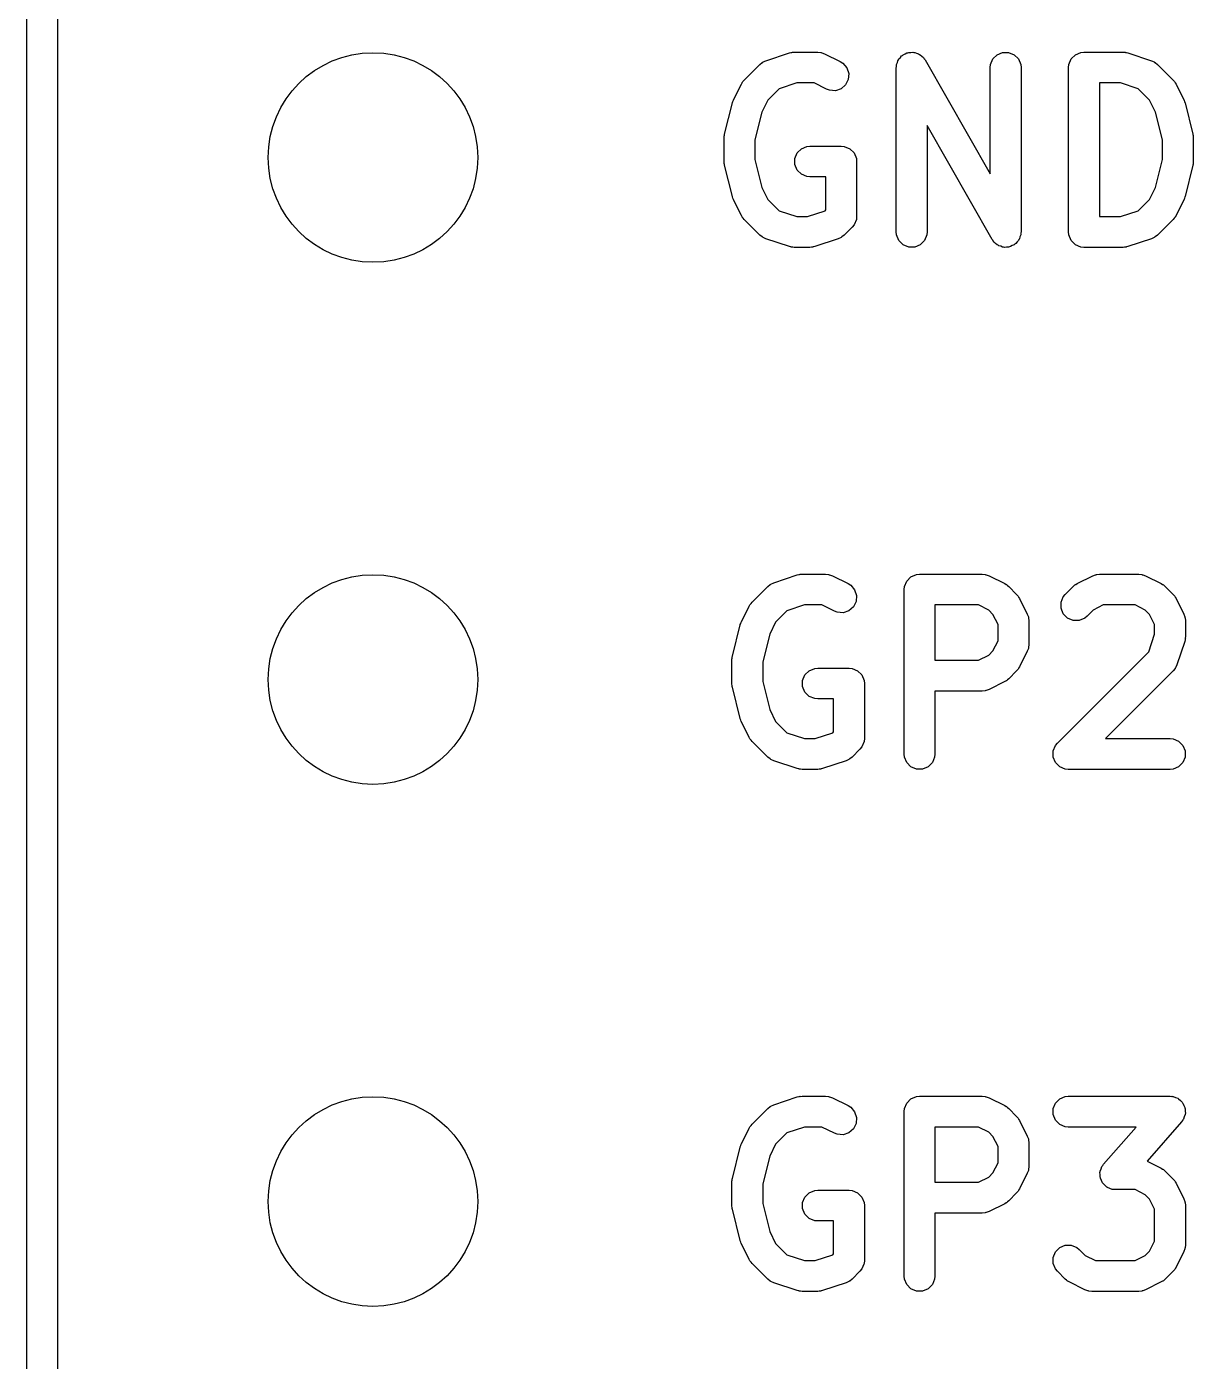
# Model space of a CAD drawing. Extents: x 100 to 226, y -132 to -42.
# Drawn here: x 198.82 to 204.49, y -62.63 to -56.14 of the extents above; entities that cross this region are included whole.
import ezdxf

# ---------------------------------------------------------------- set-up
doc = ezdxf.new("R2010")
doc.units = 0
doc.layers.add('BLACK', color=7, linetype='CONTINUOUS')

msp = doc.modelspace()

# ---------------------------------------------------------------- linework, layer by layer
at = {"layer": 'BLACK', "linetype": 'CONTINUOUS'}
for p, q in [((198.81625, -101.32375), (198.81625, -50.32375)), ((198.96625, -53.06575), (198.96625, -101.24875)), ((202.413247, -56.302989), (202.527533, -56.264894)), ((202.527533, -56.264894), (202.534786, -56.263244)), ((202.534786, -56.263244), (202.536618, -56.262486)), ((202.536618, -56.262486), (202.539272, -56.262224)), ((202.539272, -56.262224), (202.54187, -56.261634)), ((202.54187, -56.261634), (202.543844, -56.261774)), ((202.543844, -56.261774), (202.55125, -56.261045)), ((202.55125, -56.261045), (202.665536, -56.261045)), ((202.665536, -56.261045), (202.680168, -56.262486)), ((202.680168, -56.262486), (202.682657, -56.263517)), ((202.682657, -56.263517), (202.685345, -56.263708)), ((202.685345, -56.263708), (202.699077, -56.268963)), ((202.699077, -56.268963), (202.775267, -56.307058)), ((203.055562, -56.302574), (203.058489, -56.298793)), ((203.058489, -56.298793), (203.060319, -56.294377)), ((203.060319, -56.294377), (203.067369, -56.287326)), ((203.067369, -56.287326), (203.073479, -56.279437)), ((203.073479, -56.279437), (203.077632, -56.277063)), ((203.077632, -56.277063), (203.081011, -56.273685)), ((203.081011, -56.273685), (203.090223, -56.269868)), ((203.090223, -56.269868), (203.098888, -56.264918)), ((203.098888, -56.264918), (203.103631, -56.264315)), ((203.103631, -56.264315), (203.108047, -56.262486)), ((203.108047, -56.262486), (203.118021, -56.262486)), ((203.118021, -56.262486), (203.127918, -56.261228)), ((203.127918, -56.261228), (203.13253, -56.262486)), ((203.13253, -56.262486), (203.137311, -56.262486)), ((203.137311, -56.262486), (203.146526, -56.266303)), ((203.146526, -56.266303), (203.15615, -56.268928)), ((203.15615, -56.268928), (203.15993, -56.271855)), ((203.15993, -56.271855), (203.164347, -56.273685)), ((203.164347, -56.273685), (203.171397, -56.280735)), ((203.171397, -56.280735), (203.179287, -56.286845)), ((203.179287, -56.286845), (203.183639, -56.292977)), ((203.183639, -56.292977), (203.185039, -56.294377)), ((203.185039, -56.294377), (203.185608, -56.295751)), ((203.185608, -56.295751), (203.187797, -56.298835)), ((203.187797, -56.298835), (203.504822, -56.853628)), ((203.506263, -56.321413), (203.517462, -56.294377)), ((203.517462, -56.294377), (203.538154, -56.273685)), ((203.538154, -56.273685), (203.56519, -56.262486)), ((203.56519, -56.262486), (203.594454, -56.262486)), ((203.594454, -56.262486), (203.62149, -56.273685)), ((203.62149, -56.273685), (203.642182, -56.294377)), ((203.642182, -56.294377), (203.653381, -56.321413)), ((203.887215, -56.321413), (203.898414, -56.294377)), ((203.898414, -56.294377), (203.919106, -56.273685)), ((203.919106, -56.273685), (203.946142, -56.262486)), ((203.946142, -56.262486), (203.960774, -56.261045)), ((203.960774, -56.261045), (204.15125, -56.261045)), ((204.15125, -56.261045), (204.158655, -56.261774)), ((204.158655, -56.261774), (204.16063, -56.261634)), ((204.16063, -56.261634), (204.163227, -56.262224)), ((204.163227, -56.262224), (204.165882, -56.262486)), ((204.165882, -56.262486), (204.167713, -56.263244)), ((204.167713, -56.263244), (204.174967, -56.264894)), ((204.174967, -56.264894), (204.289253, -56.302989)), ((202.307741, -56.397297), (202.383931, -56.321107)), ((202.383931, -56.321107), (202.395296, -56.311779)), ((202.395296, -56.311779), (202.397788, -56.310746)), ((202.397788, -56.310746), (202.399822, -56.308983)), ((202.399822, -56.308983), (202.413247, -56.302989)), ((202.775267, -56.307058), (202.78771, -56.31489)), ((202.78771, -56.31489), (202.806883, -56.336998)), ((202.806883, -56.336998), (202.816137, -56.364759)), ((202.816137, -56.364759), (202.814063, -56.393949)), ((203.047679, -56.336045), (203.048049, -56.332281)), ((203.047679, -57.136045), (203.047679, -56.336045)), ((203.047862, -56.330806), (203.048383, -56.328895)), ((203.048049, -56.332281), (203.047862, -56.330806)), ((203.048383, -56.328895), (203.04912, -56.321413)), ((203.04912, -56.321413), (203.052937, -56.312197)), ((203.052937, -56.312197), (203.055562, -56.302574)), ((203.504822, -56.336045), (203.506263, -56.321413)), ((203.504822, -56.853628), (203.504822, -56.336045)), ((203.653381, -56.321413), (203.654822, -56.336045)), ((203.654822, -56.336045), (203.654822, -57.136045)), ((203.885774, -56.336045), (203.887215, -56.321413)), ((203.885774, -57.136045), (203.885774, -56.336045)), ((204.289253, -56.302989), (204.302678, -56.308983)), ((204.302678, -56.308983), (204.304713, -56.310748)), ((204.304713, -56.310748), (204.307204, -56.31178)), ((204.307204, -56.31178), (204.318569, -56.321107)), ((204.318569, -56.321107), (204.394759, -56.397297)), ((202.255597, -56.49298), (202.293692, -56.416789)), ((202.293692, -56.416789), (202.297656, -56.410489)), ((202.297656, -56.410489), (202.298414, -56.408662)), ((202.298414, -56.408662), (202.300102, -56.406605)), ((202.300102, -56.406605), (202.301524, -56.404346)), ((202.301524, -56.404346), (202.303022, -56.403046)), ((202.303022, -56.403046), (202.307741, -56.397297)), ((202.56342, -56.411045), (202.477477, -56.439692)), ((202.647831, -56.411045), (202.56342, -56.411045)), ((202.708185, -56.441222), (202.647831, -56.411045)), ((202.800976, -56.420124), (202.778868, -56.439297)), ((202.814063, -56.393949), (202.800976, -56.420124)), ((204.13908, -56.411045), (204.035774, -56.411045)), ((204.035774, -56.411045), (204.035774, -57.061045)), ((204.225022, -56.439692), (204.13908, -56.411045)), ((204.394759, -56.397297), (204.399479, -56.403047)), ((204.399479, -56.403047), (204.400976, -56.404346)), ((204.400976, -56.404346), (204.402395, -56.4066)), ((204.402395, -56.4066), (204.404087, -56.408662)), ((204.404087, -56.408662), (204.404845, -56.410494)), ((204.404845, -56.410494), (204.408808, -56.416789)), ((204.408808, -56.416789), (204.446903, -56.49298)), ((202.252666, -56.500636), (202.254865, -56.494485)), ((202.254865, -56.494485), (202.255187, -56.494049)), ((202.255187, -56.494049), (202.255597, -56.49298)), ((202.422413, -56.494756), (202.393443, -56.552696)), ((202.477477, -56.439692), (202.422413, -56.494756)), ((202.721917, -56.446477), (202.708185, -56.441222)), ((202.751107, -56.448551), (202.721917, -56.446477)), ((202.778868, -56.439297), (202.751107, -56.448551)), ((204.280086, -56.494756), (204.225022, -56.439692)), ((204.309056, -56.552695), (204.280086, -56.494756)), ((204.446903, -56.49298), (204.447312, -56.494049)), ((204.447312, -56.494049), (204.447635, -56.494485)), ((204.447635, -56.494485), (204.449833, -56.500636)), ((202.211822, -56.660711), (202.249918, -56.50833)), ((202.249918, -56.50833), (202.250303, -56.50725)), ((202.250303, -56.50725), (202.250342, -56.506712)), ((202.250342, -56.506712), (202.252666, -56.500636)), ((202.393443, -56.552696), (202.359583, -56.688137)), ((204.342917, -56.688137), (204.309056, -56.552695)), ((204.449833, -56.500636), (204.452158, -56.506712)), ((204.452158, -56.506712), (204.452196, -56.50725)), ((204.452196, -56.50725), (204.452582, -56.50833)), ((204.452582, -56.50833), (204.490678, -56.660712)), ((203.514704, -57.173255), (203.197679, -56.618461)), ((203.197679, -56.618461), (203.197679, -57.136045)), ((202.209583, -56.678902), (202.209834, -56.676348)), ((202.209583, -56.793188), (202.209583, -56.678902)), ((202.209672, -56.675256), (202.210481, -56.669781)), ((202.209834, -56.676348), (202.209672, -56.675256)), ((202.210481, -56.669781), (202.211024, -56.66427)), ((202.211024, -56.66427), (202.211446, -56.663249)), ((202.211446, -56.663249), (202.211822, -56.660711)), ((202.359583, -56.688137), (202.359583, -56.783952)), ((204.342917, -56.783952), (204.342917, -56.688137)), ((204.490678, -56.660712), (204.491053, -56.663248)), ((204.491053, -56.663248), (204.491476, -56.66427)), ((204.491476, -56.66427), (204.492018, -56.669782)), ((204.492018, -56.669782), (204.492828, -56.675256)), ((204.492828, -56.675256), (204.492665, -56.676348)), ((204.492665, -56.676348), (204.492917, -56.678902)), ((204.492917, -56.678902), (204.492917, -56.793188)), ((202.553882, -56.778556), (202.565081, -56.75152)), ((202.565081, -56.75152), (202.585773, -56.730828)), ((202.585773, -56.730828), (202.612809, -56.719629)), ((202.612809, -56.719629), (202.627441, -56.718188)), ((202.627441, -56.718188), (202.779822, -56.718188)), ((202.779822, -56.718188), (202.794454, -56.719629)), ((202.794454, -56.719629), (202.82149, -56.730828)), ((202.82149, -56.730828), (202.842182, -56.75152)), ((202.842182, -56.75152), (202.853381, -56.778556)), ((202.209834, -56.795741), (202.209583, -56.793188)), ((202.209672, -56.796834), (202.209834, -56.795741)), ((202.210481, -56.802308), (202.209672, -56.796834)), ((202.211024, -56.80782), (202.210481, -56.802308)), ((202.211446, -56.80884), (202.211024, -56.80782)), ((202.211822, -56.811379), (202.211446, -56.80884)), ((202.249918, -56.96376), (202.211822, -56.811379)), ((202.359583, -56.783952), (202.393443, -56.919392)), ((202.553882, -56.80782), (202.553882, -56.778556)), ((202.565081, -56.834856), (202.553882, -56.80782)), ((202.853381, -56.778556), (202.854822, -56.793188)), ((202.854822, -56.793188), (202.854822, -57.059854)), ((204.309056, -56.919393), (204.342917, -56.783952)), ((204.490678, -56.811378), (204.452582, -56.96376)), ((204.491053, -56.808841), (204.490678, -56.811378)), ((204.491476, -56.80782), (204.491053, -56.808841)), ((204.492018, -56.802307), (204.491476, -56.80782)), ((204.492828, -56.796834), (204.492018, -56.802307)), ((204.492917, -56.793188), (204.492665, -56.795741)), ((204.492665, -56.795741), (204.492828, -56.796834)), ((202.585773, -56.855548), (202.565081, -56.834856)), ((202.612809, -56.866747), (202.585773, -56.855548)), ((202.627441, -56.868188), (202.612809, -56.866747)), ((202.704822, -56.868188), (202.627441, -56.868188)), ((202.704822, -57.028788), (202.704822, -56.868188)), ((202.393443, -56.919392), (202.422413, -56.977332)), ((204.280086, -56.977332), (204.309056, -56.919393)), ((202.250303, -56.964839), (202.249918, -56.96376)), ((202.250342, -56.965378), (202.250303, -56.964839)), ((202.252666, -56.971453), (202.250342, -56.965378)), ((202.254865, -56.977605), (202.252666, -56.971453)), ((202.255187, -56.97804), (202.254865, -56.977605)), ((202.255597, -56.97911), (202.255187, -56.97804)), ((202.293692, -57.0553), (202.255597, -56.97911)), ((202.422413, -56.977332), (202.477478, -57.032398)), ((204.225021, -57.032398), (204.280086, -56.977332)), ((204.446903, -56.97911), (204.408808, -57.0553)), ((204.447312, -56.97804), (204.446903, -56.97911)), ((204.447635, -56.977605), (204.447312, -56.97804)), ((204.449833, -56.971453), (204.447635, -56.977605)), ((204.452158, -56.965378), (204.449833, -56.971453)), ((204.452196, -56.964839), (204.452158, -56.965378)), ((204.452582, -56.96376), (204.452196, -56.964839)), ((202.297655, -57.061596), (202.293692, -57.0553)), ((202.298413, -57.063426), (202.297655, -57.061596)), ((202.300102, -57.065484), (202.298413, -57.063426)), ((202.301524, -57.067743), (202.300102, -57.065484)), ((202.303022, -57.069042), (202.301524, -57.067743)), ((202.307741, -57.074792), (202.303022, -57.069042)), ((202.383931, -57.150983), (202.307741, -57.074792)), ((202.477478, -57.032398), (202.56342, -57.061045)), ((202.56342, -57.061045), (202.615271, -57.061045)), ((202.615271, -57.061045), (202.701212, -57.032398)), ((202.701212, -57.032398), (202.704822, -57.028788)), ((202.853254, -57.074792), (202.842183, -57.101522)), ((202.853381, -57.074486), (202.853254, -57.074792)), ((202.854822, -57.059854), (202.853381, -57.074486)), ((204.035774, -57.061045), (204.13908, -57.061045)), ((204.13908, -57.061045), (204.225021, -57.032398)), ((204.39476, -57.074791), (204.318569, -57.150983)), ((204.399477, -57.069042), (204.39476, -57.074791)), ((204.400976, -57.067743), (204.399477, -57.069042)), ((204.402397, -57.065484), (204.400976, -57.067743)), ((204.404087, -57.063426), (204.402397, -57.065484)), ((204.404844, -57.061596), (204.404087, -57.063426)), ((204.408808, -57.0553), (204.404844, -57.061596)), ((202.832855, -57.112887), (202.794759, -57.150983)), ((202.842183, -57.101522), (202.832855, -57.112887)), ((203.04912, -57.150677), (203.047679, -57.136045)), ((203.197679, -57.136045), (203.196238, -57.150677)), ((203.654117, -57.143194), (203.653381, -57.150677)), ((203.654639, -57.141284), (203.654117, -57.143194)), ((203.654822, -57.136045), (203.654451, -57.139808)), ((203.654451, -57.139808), (203.654639, -57.141284)), ((203.887215, -57.150677), (203.885774, -57.136045)), ((202.395296, -57.16031), (202.383931, -57.150983)), ((202.397786, -57.161341), (202.395296, -57.16031)), ((202.399822, -57.163107), (202.397786, -57.161341)), ((202.413247, -57.169101), (202.399822, -57.163107)), ((202.527533, -57.207196), (202.413247, -57.169101)), ((202.534786, -57.208845), (202.527533, -57.207196)), ((202.536618, -57.209604), (202.534786, -57.208845)), ((202.539272, -57.209865), (202.536618, -57.209604)), ((202.54187, -57.210456), (202.539272, -57.209865)), ((202.639418, -57.209865), (202.636821, -57.210456)), ((202.642073, -57.209604), (202.639418, -57.209865)), ((202.643904, -57.208845), (202.642073, -57.209604)), ((202.651158, -57.207196), (202.643904, -57.208845)), ((202.765443, -57.169101), (202.651158, -57.207196)), ((202.778869, -57.163107), (202.765443, -57.169101)), ((202.780905, -57.16134), (202.778869, -57.163107)), ((202.783394, -57.16031), (202.780905, -57.16134)), ((202.794759, -57.150983), (202.783394, -57.16031)), ((203.060319, -57.177713), (203.04912, -57.150677)), ((203.081011, -57.198405), (203.060319, -57.177713)), ((203.108047, -57.209604), (203.081011, -57.198405)), ((203.137311, -57.209604), (203.108047, -57.209604)), ((203.164347, -57.198405), (203.137311, -57.209604)), ((203.185039, -57.177713), (203.164347, -57.198405)), ((203.196238, -57.150677), (203.185039, -57.177713)), ((203.516892, -57.176338), (203.514704, -57.173255)), ((203.517462, -57.177713), (203.516892, -57.176338)), ((203.518861, -57.179112), (203.517462, -57.177713)), ((203.523214, -57.185245), (203.518861, -57.179112)), ((203.531102, -57.191353), (203.523214, -57.185245)), ((203.538154, -57.198405), (203.531102, -57.191353)), ((203.542572, -57.200235), (203.538154, -57.198405)), ((203.546352, -57.203162), (203.542572, -57.200235)), ((203.555973, -57.205786), (203.546352, -57.203162)), ((203.56519, -57.209604), (203.555973, -57.205786)), ((203.569971, -57.209604), (203.56519, -57.209604)), ((203.574583, -57.210862), (203.569971, -57.209604)), ((203.58448, -57.209604), (203.574583, -57.210862)), ((203.594454, -57.209604), (203.58448, -57.209604)), ((203.598869, -57.207774), (203.594454, -57.209604)), ((203.603613, -57.207172), (203.598869, -57.207774)), ((203.612277, -57.202221), (203.603613, -57.207172)), ((203.62149, -57.198405), (203.612277, -57.202221)), ((203.624868, -57.195026), (203.62149, -57.198405)), ((203.629022, -57.192653), (203.624868, -57.195026)), ((203.635131, -57.184763), (203.629022, -57.192653)), ((203.642182, -57.177713), (203.635131, -57.184763)), ((203.644011, -57.173296), (203.642182, -57.177713)), ((203.646939, -57.169516), (203.644011, -57.173296)), ((203.649563, -57.159892), (203.646939, -57.169516)), ((203.653381, -57.150677), (203.649563, -57.159892)), ((203.898414, -57.177713), (203.887215, -57.150677)), ((203.919106, -57.198405), (203.898414, -57.177713)), ((203.946142, -57.209604), (203.919106, -57.198405)), ((203.960774, -57.211045), (203.946142, -57.209604)), ((204.163227, -57.209865), (204.16063, -57.210456)), ((204.165882, -57.209604), (204.163227, -57.209865)), ((204.167713, -57.208845), (204.165882, -57.209604)), ((204.174967, -57.207196), (204.167713, -57.208845)), ((204.289253, -57.169101), (204.174967, -57.207196)), ((204.302678, -57.163107), (204.289253, -57.169101)), ((204.304713, -57.161341), (204.302678, -57.163107)), ((204.307204, -57.16031), (204.304713, -57.161341)), ((204.318569, -57.150983), (204.307204, -57.16031)), ((202.543844, -57.210315), (202.54187, -57.210456)), ((202.55125, -57.211045), (202.543844, -57.210315)), ((202.627441, -57.211045), (202.55125, -57.211045)), ((202.634846, -57.210315), (202.627441, -57.211045)), ((202.636821, -57.210456), (202.634846, -57.210315)), ((204.15125, -57.211045), (203.960774, -57.211045)), ((204.158655, -57.210315), (204.15125, -57.211045)), ((204.16063, -57.210456), (204.158655, -57.210315)), ((202.451342, -58.842989), (202.565628, -58.804894)), ((202.565628, -58.804894), (202.572881, -58.803244)), ((202.572881, -58.803244), (202.574713, -58.802486)), ((202.574713, -58.802486), (202.577367, -58.802224)), ((202.577367, -58.802224), (202.579965, -58.801634)), ((202.579965, -58.801634), (202.581939, -58.801774)), ((202.581939, -58.801774), (202.589345, -58.801045)), ((202.589345, -58.801045), (202.703631, -58.801045)), ((202.703631, -58.801045), (202.718263, -58.802486)), ((202.718263, -58.802486), (202.720752, -58.803517)), ((202.720752, -58.803517), (202.72344, -58.803708)), ((202.72344, -58.803708), (202.737172, -58.808963)), ((202.737172, -58.808963), (202.813362, -58.847058)), ((203.098414, -58.834377), (203.119106, -58.813685)), ((203.119106, -58.813685), (203.146142, -58.802486)), ((203.146142, -58.802486), (203.160774, -58.801045)), ((203.160774, -58.801045), (203.465536, -58.801045)), ((203.465536, -58.801045), (203.480168, -58.802486)), ((203.480168, -58.802486), (203.482657, -58.803517)), ((203.482657, -58.803517), (203.485345, -58.803708)), ((203.485345, -58.803708), (203.499077, -58.808963)), ((203.499077, -58.808963), (203.575267, -58.847058)), ((203.927233, -58.847058), (204.003423, -58.808963)), ((204.003423, -58.808963), (204.017155, -58.803708)), ((204.017155, -58.803708), (204.019842, -58.803517)), ((204.019842, -58.803517), (204.022332, -58.802486)), ((204.022332, -58.802486), (204.036964, -58.801045)), ((204.036964, -58.801045), (204.22744, -58.801045)), ((204.22744, -58.801045), (204.242072, -58.802486)), ((204.242072, -58.802486), (204.244561, -58.803517)), ((204.244561, -58.803517), (204.247249, -58.803708)), ((204.247249, -58.803708), (204.260981, -58.808963)), ((204.260981, -58.808963), (204.337172, -58.847058)), ((202.345836, -58.937297), (202.422026, -58.861107)), ((202.422026, -58.861107), (202.433391, -58.851779)), ((202.433391, -58.851779), (202.435883, -58.850746)), ((202.435883, -58.850746), (202.437917, -58.848983)), ((202.437917, -58.848983), (202.451342, -58.842989)), ((202.813362, -58.847058), (202.825805, -58.85489)), ((202.825805, -58.85489), (202.844978, -58.876998)), ((202.844978, -58.876998), (202.854232, -58.904759)), ((203.085774, -58.876045), (203.087215, -58.861413)), ((203.085774, -59.676045), (203.085774, -58.876045)), ((203.087215, -58.861413), (203.098414, -58.834377)), ((203.575267, -58.847058), (203.581566, -58.851022)), ((203.581566, -58.851022), (203.583394, -58.85178)), ((203.583394, -58.85178), (203.58545, -58.853468)), ((203.58545, -58.853468), (203.58771, -58.85489)), ((203.58771, -58.85489), (203.589009, -58.856388)), ((203.589009, -58.856388), (203.594759, -58.861107)), ((203.594759, -58.861107), (203.632854, -58.899202)), ((203.869646, -58.899201), (203.907742, -58.861106)), ((203.907742, -58.861106), (203.91349, -58.856388)), ((203.91349, -58.856388), (203.91479, -58.85489)), ((203.91479, -58.85489), (203.917048, -58.853468)), ((203.917048, -58.853468), (203.919107, -58.851779)), ((203.919107, -58.851779), (203.920936, -58.851021)), ((203.920936, -58.851021), (203.927233, -58.847058)), ((204.337172, -58.847058), (204.343471, -58.851022)), ((204.343471, -58.851022), (204.345299, -58.85178)), ((204.345299, -58.85178), (204.347355, -58.853468)), ((204.347355, -58.853468), (204.349615, -58.85489)), ((204.349615, -58.85489), (204.350914, -58.856388)), ((204.350914, -58.856388), (204.356664, -58.861107)), ((204.356664, -58.861107), (204.394759, -58.899202)), ((202.293692, -59.03298), (202.331787, -58.956789)), ((202.331787, -58.956789), (202.335751, -58.950489)), ((202.335751, -58.950489), (202.336509, -58.948662)), ((202.336509, -58.948662), (202.338197, -58.946605)), ((202.338197, -58.946605), (202.339619, -58.944346)), ((202.339619, -58.944346), (202.341117, -58.943046)), ((202.341117, -58.943046), (202.345836, -58.937297)), ((202.601515, -58.951045), (202.515572, -58.979692)), ((202.685926, -58.951045), (202.601515, -58.951045)), ((202.74628, -58.981222), (202.685926, -58.951045)), ((202.839071, -58.960124), (202.816963, -58.979297)), ((202.852158, -58.933949), (202.839071, -58.960124)), ((202.854232, -58.904759), (202.852158, -58.933949)), ((203.447831, -58.951045), (203.235774, -58.951045)), ((203.235774, -58.951045), (203.235774, -59.220092)), ((203.497299, -58.975779), (203.447831, -58.951045)), ((203.632854, -58.899202), (203.637574, -58.904954)), ((203.637574, -58.904954), (203.63907, -58.906251)), ((203.63907, -58.906251), (203.640489, -58.908505)), ((203.640489, -58.908505), (203.642181, -58.910567)), ((203.642181, -58.910567), (203.642939, -58.912397)), ((203.642939, -58.912397), (203.646903, -58.918694)), ((203.646903, -58.918694), (203.684999, -58.994884)), ((203.849119, -58.937603), (203.860318, -58.910567)), ((203.849119, -58.966865), (203.849119, -58.937603)), ((203.860318, -58.910567), (203.869646, -58.899201)), ((204.054669, -58.951045), (204.0052, -58.975779)), ((204.209735, -58.951045), (204.054669, -58.951045)), ((204.259204, -58.975779), (204.209735, -58.951045)), ((204.394759, -58.899202), (204.399477, -58.904951)), ((204.399477, -58.904951), (204.400976, -58.906251)), ((204.400976, -58.906251), (204.402397, -58.90851)), ((204.402397, -58.90851), (204.404086, -58.910567)), ((204.404086, -58.910567), (204.404843, -58.912394)), ((204.404843, -58.912394), (204.408808, -58.918694)), ((204.408808, -58.918694), (204.446903, -58.994885)), ((202.515572, -58.979692), (202.460508, -59.034756)), ((202.760012, -58.986477), (202.74628, -58.981222)), ((202.789202, -58.988551), (202.760012, -58.986477)), ((202.816963, -58.979297), (202.789202, -58.988551)), ((203.518182, -58.996662), (203.497299, -58.975779)), ((203.542917, -59.046131), (203.518182, -58.996662)), ((203.684999, -58.994884), (203.690254, -59.008616)), ((203.690254, -59.008616), (203.690445, -59.011305)), ((203.690445, -59.011305), (203.691476, -59.013794)), ((203.691476, -59.013794), (203.692917, -59.028426)), ((203.860317, -58.993902), (203.849119, -58.966865)), ((203.88101, -59.014595), (203.860317, -58.993902)), ((203.908046, -59.025794), (203.88101, -59.014595)), ((203.937308, -59.025794), (203.908046, -59.025794)), ((203.964345, -59.014596), (203.937308, -59.025794)), ((203.97571, -59.005269), (203.964345, -59.014596)), ((204.0052, -58.975779), (203.97571, -59.005269)), ((204.280086, -58.996661), (204.259204, -58.975779)), ((204.304821, -59.04613), (204.280086, -58.996661)), ((204.446903, -58.994885), (204.452158, -59.008617)), ((204.452158, -59.008617), (204.452348, -59.011304)), ((204.452348, -59.011304), (204.45338, -59.013794)), ((204.45338, -59.013794), (204.454821, -59.028426)), ((202.249917, -59.200711), (202.288013, -59.04833)), ((202.288013, -59.04833), (202.288398, -59.04725)), ((202.288398, -59.04725), (202.288437, -59.046712)), ((202.288437, -59.046712), (202.290761, -59.040636)), ((202.290761, -59.040636), (202.29296, -59.034485)), ((202.29296, -59.034485), (202.293282, -59.034049)), ((202.293282, -59.034049), (202.293692, -59.03298)), ((202.431538, -59.092696), (202.397678, -59.228137)), ((202.460508, -59.034756), (202.431538, -59.092696)), ((203.542917, -59.125005), (203.542917, -59.046131)), ((203.692917, -59.028426), (203.692917, -59.142711)), ((204.276173, -59.178388), (204.304821, -59.092446)), ((204.304821, -59.092446), (204.304821, -59.04613)), ((204.454821, -59.028426), (204.454821, -59.104616)), ((203.518182, -59.174474), (203.542917, -59.125005)), ((203.691476, -59.157343), (203.690445, -59.159831)), ((203.692917, -59.142711), (203.691476, -59.157343)), ((204.450972, -59.128333), (204.412877, -59.242619)), ((204.452621, -59.121079), (204.450972, -59.128333)), ((204.45338, -59.119248), (204.452621, -59.121079)), ((204.453641, -59.116593), (204.45338, -59.119248)), ((204.454232, -59.113996), (204.453641, -59.116593)), ((204.454821, -59.104616), (204.454091, -59.112021)), ((204.454091, -59.112021), (204.454232, -59.113996)), ((202.247678, -59.218902), (202.247929, -59.216348)), ((202.247678, -59.333188), (202.247678, -59.218902)), ((202.247767, -59.215256), (202.248576, -59.209781)), ((202.247929, -59.216348), (202.247767, -59.215256)), ((202.248576, -59.209781), (202.249119, -59.20427)), ((202.249119, -59.20427), (202.249541, -59.203249)), ((202.249541, -59.203249), (202.249917, -59.200711)), ((203.235774, -59.220092), (203.447831, -59.220092)), ((203.447831, -59.220092), (203.497299, -59.195358)), ((203.497299, -59.195358), (203.518182, -59.174474)), ((203.684999, -59.176253), (203.646903, -59.252443)), ((203.690254, -59.162521), (203.684999, -59.176253)), ((203.690445, -59.159831), (203.690254, -59.162521)), ((203.83155, -59.623012), (204.276173, -59.178388)), ((202.397678, -59.228137), (202.397678, -59.323952)), ((202.603176, -59.29152), (202.623868, -59.270828)), ((202.623868, -59.270828), (202.650904, -59.259629)), ((202.650904, -59.259629), (202.665536, -59.258188)), ((202.665536, -59.258188), (202.817917, -59.258188)), ((202.817917, -59.258188), (202.832549, -59.259629)), ((202.832549, -59.259629), (202.859585, -59.270828)), ((202.859585, -59.270828), (202.880277, -59.29152)), ((203.632854, -59.271935), (203.594759, -59.31003)), ((203.637574, -59.266182), (203.632854, -59.271935)), ((203.63907, -59.264886), (203.637574, -59.266182)), ((203.640489, -59.262631), (203.63907, -59.264886)), ((203.642181, -59.26057), (203.640489, -59.262631)), ((203.642939, -59.258739), (203.642181, -59.26057)), ((203.646903, -59.252443), (203.642939, -59.258739)), ((204.394759, -59.271935), (204.065649, -59.601045)), ((204.404087, -59.26057), (204.394759, -59.271935)), ((204.405119, -59.258077), (204.404087, -59.26057)), ((204.406883, -59.256044), (204.405119, -59.258077)), ((204.412877, -59.242619), (204.406883, -59.256044)), ((202.247929, -59.335741), (202.247678, -59.333188)), ((202.247767, -59.336834), (202.247929, -59.335741)), ((202.248576, -59.342308), (202.247767, -59.336834)), ((202.249119, -59.34782), (202.248576, -59.342308)), ((202.249541, -59.34884), (202.249119, -59.34782)), ((202.249917, -59.351379), (202.249541, -59.34884)), ((202.288013, -59.50376), (202.249917, -59.351379)), ((202.397678, -59.323952), (202.431538, -59.459392)), ((202.591977, -59.318556), (202.603176, -59.29152)), ((202.591977, -59.34782), (202.591977, -59.318556)), ((202.603176, -59.374856), (202.591977, -59.34782)), ((202.880277, -59.29152), (202.891476, -59.318556)), ((202.891476, -59.318556), (202.892917, -59.333188)), ((202.892917, -59.333188), (202.892917, -59.599854)), ((203.575267, -59.324079), (203.499077, -59.362174)), ((203.581566, -59.320114), (203.575267, -59.324079)), ((203.583394, -59.319357), (203.581566, -59.320114)), ((203.58545, -59.317668), (203.583394, -59.319357)), ((203.58771, -59.316247), (203.58545, -59.317668)), ((203.589009, -59.314748), (203.58771, -59.316247)), ((203.594759, -59.31003), (203.589009, -59.314748)), ((202.623868, -59.395548), (202.603176, -59.374856)), ((202.650904, -59.406747), (202.623868, -59.395548)), ((202.665536, -59.408188), (202.650904, -59.406747)), ((202.742917, -59.408188), (202.665536, -59.408188)), ((202.742917, -59.568788), (202.742917, -59.408188)), ((203.465536, -59.370092), (203.235774, -59.370092)), ((203.235774, -59.370092), (203.235774, -59.676045)), ((203.480168, -59.368651), (203.465536, -59.370092)), ((203.482657, -59.367619), (203.480168, -59.368651)), ((203.485345, -59.367429), (203.482657, -59.367619)), ((203.499077, -59.362174), (203.485345, -59.367429)), ((202.431538, -59.459392), (202.460508, -59.517332)), ((202.288398, -59.504839), (202.288013, -59.50376)), ((202.288437, -59.505378), (202.288398, -59.504839)), ((202.290761, -59.511453), (202.288437, -59.505378)), ((202.29296, -59.517605), (202.290761, -59.511453)), ((202.293282, -59.51804), (202.29296, -59.517605)), ((202.293692, -59.51911), (202.293282, -59.51804)), ((202.331787, -59.5953), (202.293692, -59.51911)), ((202.460508, -59.517332), (202.515573, -59.572398)), ((202.33575, -59.601596), (202.331787, -59.5953)), ((202.336508, -59.603426), (202.33575, -59.601596)), ((202.338197, -59.605484), (202.336508, -59.603426)), ((202.339619, -59.607743), (202.338197, -59.605484)), ((202.341117, -59.609042), (202.339619, -59.607743)), ((202.345836, -59.614792), (202.341117, -59.609042)), ((202.515573, -59.572398), (202.601515, -59.601045)), ((202.601515, -59.601045), (202.653366, -59.601045)), ((202.653366, -59.601045), (202.739307, -59.572398)), ((202.739307, -59.572398), (202.742917, -59.568788)), ((202.892917, -59.599854), (202.891476, -59.614485)), ((204.065649, -59.601045), (204.379821, -59.601045)), ((204.379821, -59.601045), (204.394453, -59.602486)), ((204.394453, -59.602486), (204.421489, -59.613685)), ((202.422026, -59.690983), (202.345836, -59.614792)), ((202.87095, -59.652887), (202.832854, -59.690983)), ((202.880278, -59.641522), (202.87095, -59.652887)), ((202.891476, -59.614485), (202.880278, -59.641522)), ((203.087215, -59.690677), (203.085774, -59.676045)), ((203.235774, -59.676045), (203.234333, -59.690677)), ((203.811024, -59.661413), (203.822223, -59.634377)), ((203.811024, -59.690677), (203.811024, -59.661413)), ((203.822223, -59.634377), (203.83155, -59.623012)), ((204.421489, -59.613685), (204.442181, -59.634377)), ((204.442181, -59.634377), (204.45338, -59.661413)), ((204.45338, -59.661413), (204.45338, -59.690677)), ((202.433391, -59.70031), (202.422026, -59.690983)), ((202.435881, -59.701341), (202.433391, -59.70031)), ((202.437917, -59.703107), (202.435881, -59.701341)), ((202.451342, -59.709101), (202.437917, -59.703107)), ((202.565628, -59.747196), (202.451342, -59.709101)), ((202.803538, -59.709101), (202.689253, -59.747196)), ((202.816964, -59.703107), (202.803538, -59.709101)), ((202.819, -59.70134), (202.816964, -59.703107)), ((202.821489, -59.70031), (202.819, -59.70134)), ((202.832854, -59.690983), (202.821489, -59.70031)), ((203.098414, -59.717713), (203.087215, -59.690677)), ((203.119106, -59.738405), (203.098414, -59.717713)), ((203.146142, -59.749604), (203.119106, -59.738405)), ((203.202442, -59.738405), (203.175406, -59.749604)), ((203.223134, -59.717713), (203.202442, -59.738405)), ((203.234333, -59.690677), (203.223134, -59.717713)), ((203.822223, -59.717713), (203.811024, -59.690677)), ((203.842915, -59.738405), (203.822223, -59.717713)), ((203.869951, -59.749604), (203.842915, -59.738405)), ((204.421489, -59.738405), (204.394453, -59.749604)), ((204.442181, -59.717713), (204.421489, -59.738405)), ((204.45338, -59.690677), (204.442181, -59.717713)), ((202.572881, -59.748845), (202.565628, -59.747196)), ((202.574713, -59.749604), (202.572881, -59.748845)), ((202.577367, -59.749865), (202.574713, -59.749604)), ((202.579965, -59.750456), (202.577367, -59.749865)), ((202.581939, -59.750315), (202.579965, -59.750456)), ((202.589345, -59.751045), (202.581939, -59.750315)), ((202.665536, -59.751045), (202.589345, -59.751045)), ((202.672941, -59.750315), (202.665536, -59.751045)), ((202.674916, -59.750456), (202.672941, -59.750315)), ((202.677513, -59.749865), (202.674916, -59.750456)), ((202.680168, -59.749604), (202.677513, -59.749865)), ((202.681999, -59.748845), (202.680168, -59.749604)), ((202.689253, -59.747196), (202.681999, -59.748845)), ((203.175406, -59.749604), (203.146142, -59.749604)), ((203.884583, -59.751045), (203.869951, -59.749604)), ((204.379821, -59.751045), (203.884583, -59.751045)), ((204.394453, -59.749604), (204.379821, -59.751045)), ((202.451342, -61.382989), (202.565628, -61.344894)), ((202.565628, -61.344894), (202.572881, -61.343244)), ((202.572881, -61.343244), (202.574713, -61.342486)), ((202.574713, -61.342486), (202.577367, -61.342224)), ((202.577367, -61.342224), (202.579965, -61.341634)), ((202.579965, -61.341634), (202.581939, -61.341774)), ((202.581939, -61.341774), (202.589345, -61.341045)), ((202.589345, -61.341045), (202.703631, -61.341045)), ((202.703631, -61.341045), (202.718263, -61.342486)), ((202.718263, -61.342486), (202.720752, -61.343517)), ((202.720752, -61.343517), (202.72344, -61.343708)), ((202.72344, -61.343708), (202.737172, -61.348963)), ((202.737172, -61.348963), (202.813362, -61.387058)), ((203.098414, -61.374377), (203.119106, -61.353685)), ((203.119106, -61.353685), (203.146142, -61.342486)), ((203.146142, -61.342486), (203.160774, -61.341045)), ((203.160774, -61.341045), (203.465536, -61.341045)), ((203.465536, -61.341045), (203.480168, -61.342486)), ((203.480168, -61.342486), (203.482657, -61.343517)), ((203.482657, -61.343517), (203.485345, -61.343708)), ((203.485345, -61.343708), (203.499077, -61.348963)), ((203.499077, -61.348963), (203.575267, -61.387058)), ((203.822223, -61.374377), (203.842915, -61.353685)), ((203.842915, -61.353685), (203.869951, -61.342486)), ((203.869951, -61.342486), (203.884583, -61.341045)), ((203.884583, -61.341045), (204.379821, -61.341045)), ((204.379821, -61.341045), (204.387553, -61.341806)), ((204.387553, -61.341806), (204.389527, -61.341675)), ((204.389527, -61.341675), (204.390886, -61.342134)), ((204.390886, -61.342134), (204.394453, -61.342486)), ((204.394453, -61.342486), (204.405704, -61.347146)), ((204.405704, -61.347146), (204.417248, -61.351051)), ((204.417248, -61.351051), (204.419152, -61.352716)), ((204.419152, -61.352716), (204.421489, -61.353685)), ((204.421489, -61.353685), (204.430099, -61.362295)), ((204.430099, -61.362295), (204.439272, -61.370321)), ((202.345836, -61.477297), (202.422026, -61.401107)), ((202.422026, -61.401107), (202.433391, -61.391779)), ((202.433391, -61.391779), (202.435883, -61.390746)), ((202.435883, -61.390746), (202.437917, -61.388983)), ((202.437917, -61.388983), (202.451342, -61.382989)), ((202.813362, -61.387058), (202.825805, -61.39489)), ((202.825805, -61.39489), (202.844978, -61.416998)), ((202.844978, -61.416998), (202.854232, -61.444759)), ((203.085774, -61.416045), (203.087215, -61.401413)), ((203.085774, -62.216045), (203.085774, -61.416045)), ((203.087215, -61.401413), (203.098414, -61.374377)), ((203.575267, -61.387058), (203.581566, -61.391022)), ((203.581566, -61.391022), (203.583394, -61.39178)), ((203.583394, -61.39178), (203.58545, -61.393468)), ((203.58545, -61.393468), (203.58771, -61.39489)), ((203.58771, -61.39489), (203.589009, -61.396388)), ((203.589009, -61.396388), (203.594759, -61.401107)), ((203.594759, -61.401107), (203.632854, -61.439202)), ((203.811024, -61.401413), (203.822223, -61.374377)), ((203.811024, -61.430677), (203.811024, -61.401413)), ((203.822223, -61.457713), (203.811024, -61.430677)), ((204.439272, -61.370321), (204.440394, -61.37259)), ((204.440394, -61.37259), (204.442181, -61.374377)), ((204.442181, -61.374377), (204.446839, -61.385624)), ((204.446839, -61.385624), (204.452244, -61.396552)), ((204.45338, -61.430677), (204.448719, -61.441928)), ((204.452244, -61.396552), (204.452412, -61.399076)), ((204.452412, -61.399076), (204.45338, -61.401413)), ((204.45338, -61.401413), (204.45338, -61.413588)), ((204.45338, -61.413588), (204.454191, -61.425751)), ((204.454191, -61.425751), (204.45338, -61.428148)), ((204.45338, -61.428148), (204.45338, -61.430677)), ((202.331787, -61.496789), (202.335751, -61.490489)), ((202.335751, -61.490489), (202.336509, -61.488662)), ((202.336509, -61.488662), (202.338197, -61.486605)), ((202.338197, -61.486605), (202.339619, -61.484346)), ((202.339619, -61.484346), (202.341117, -61.483046)), ((202.341117, -61.483046), (202.345836, -61.477297)), ((202.601515, -61.491045), (202.515572, -61.519692)), ((202.685926, -61.491045), (202.601515, -61.491045)), ((202.74628, -61.521222), (202.685926, -61.491045)), ((202.852158, -61.473949), (202.839071, -61.500124)), ((202.854232, -61.444759), (202.852158, -61.473949)), ((203.447831, -61.491045), (203.235774, -61.491045)), ((203.235774, -61.491045), (203.235774, -61.760092)), ((203.497299, -61.515779), (203.447831, -61.491045)), ((203.632854, -61.439202), (203.637574, -61.444954)), ((203.637574, -61.444954), (203.63907, -61.446251)), ((203.63907, -61.446251), (203.640489, -61.448505)), ((203.640489, -61.448505), (203.642181, -61.450567)), ((203.642181, -61.450567), (203.642939, -61.452397)), ((203.642939, -61.452397), (203.646903, -61.458694)), ((203.646903, -61.458694), (203.684999, -61.534884)), ((203.842915, -61.478405), (203.822223, -61.457713)), ((203.869951, -61.489604), (203.842915, -61.478405)), ((203.884583, -61.491045), (203.869951, -61.489604)), ((204.214539, -61.491045), (203.884583, -61.491045)), ((204.056712, -61.671419), (204.214539, -61.491045)), ((204.436265, -61.465432), (204.268304, -61.657386)), ((204.440785, -61.459108), (204.436265, -61.465432)), ((204.442181, -61.457713), (204.440785, -61.459108)), ((204.442729, -61.456389), (204.442181, -61.457713)), ((204.444815, -61.453472), (204.442729, -61.456389)), ((204.448719, -61.441928), (204.444815, -61.453472)), ((202.293692, -61.57298), (202.331787, -61.496789)), ((202.515572, -61.519692), (202.460508, -61.574756)), ((202.760012, -61.526477), (202.74628, -61.521222)), ((202.789202, -61.528551), (202.760012, -61.526477)), ((202.816963, -61.519297), (202.789202, -61.528551)), ((202.839071, -61.500124), (202.816963, -61.519297)), ((203.518182, -61.536662), (203.497299, -61.515779)), ((203.542917, -61.586131), (203.518182, -61.536662)), ((203.684999, -61.534884), (203.690254, -61.548616)), ((203.690254, -61.548616), (203.690445, -61.551305)), ((203.690445, -61.551305), (203.691476, -61.553794)), ((203.691476, -61.553794), (203.692917, -61.568426)), ((202.249917, -61.740711), (202.288013, -61.58833)), ((202.288013, -61.58833), (202.288398, -61.58725)), ((202.288398, -61.58725), (202.288437, -61.586712)), ((202.288437, -61.586712), (202.290761, -61.580636)), ((202.290761, -61.580636), (202.29296, -61.574485)), ((202.29296, -61.574485), (202.293282, -61.574049)), ((202.293282, -61.574049), (202.293692, -61.57298)), ((202.460508, -61.574756), (202.431538, -61.632696)), ((203.542917, -61.665005), (203.542917, -61.586131)), ((203.692917, -61.568426), (203.692917, -61.682711)), ((202.431538, -61.632696), (202.397678, -61.768137)), ((203.518182, -61.714474), (203.542917, -61.665005)), ((203.692917, -61.682711), (203.691476, -61.697343)), ((204.044259, -61.694917), (204.048161, -61.68338)), ((204.048161, -61.68338), (204.050246, -61.680462)), ((204.050246, -61.680462), (204.050795, -61.679139)), ((204.050795, -61.679139), (204.05219, -61.677743)), ((204.05219, -61.677743), (204.056712, -61.671419)), ((204.268304, -61.657386), (204.337172, -61.69182)), ((202.247767, -61.755256), (202.248576, -61.749781)), ((202.247929, -61.756348), (202.247767, -61.755256)), ((202.248576, -61.749781), (202.249119, -61.74427)), ((202.249119, -61.74427), (202.249541, -61.743249)), ((202.249541, -61.743249), (202.249917, -61.740711)), ((203.447831, -61.760092), (203.497299, -61.735358)), ((203.497299, -61.735358), (203.518182, -61.714474)), ((203.684999, -61.716253), (203.646903, -61.792443)), ((203.690254, -61.702521), (203.684999, -61.716253)), ((203.690445, -61.699831), (203.690254, -61.702521)), ((203.691476, -61.697343), (203.690445, -61.699831)), ((204.038786, -61.711101), (204.039596, -61.708705)), ((204.039596, -61.723254), (204.038786, -61.711101)), ((204.039596, -61.706175), (204.044259, -61.694917)), ((204.039596, -61.708705), (204.039596, -61.706175)), ((204.039596, -61.735439), (204.039596, -61.723254)), ((204.040563, -61.737775), (204.039596, -61.735439)), ((204.040732, -61.740299), (204.040563, -61.737775)), ((204.046134, -61.751224), (204.040732, -61.740299)), ((204.050795, -61.762475), (204.046134, -61.751224)), ((204.337172, -61.69182), (204.343471, -61.695784)), ((204.343471, -61.695784), (204.345299, -61.696542)), ((204.345299, -61.696542), (204.347355, -61.69823)), ((204.347355, -61.69823), (204.349615, -61.699652)), ((204.349615, -61.699652), (204.350914, -61.70115)), ((204.350914, -61.70115), (204.356664, -61.705869)), ((204.356664, -61.705869), (204.394759, -61.743964)), ((204.394759, -61.743964), (204.399477, -61.749713)), ((204.399477, -61.749713), (204.400976, -61.751013)), ((204.400976, -61.751013), (204.402397, -61.753272)), ((204.402397, -61.753272), (204.404086, -61.755329)), ((204.404086, -61.755329), (204.404843, -61.757156)), ((202.247678, -61.758902), (202.247929, -61.756348)), ((202.247678, -61.873188), (202.247678, -61.758902)), ((202.397678, -61.768137), (202.397678, -61.863952)), ((202.603176, -61.83152), (202.623868, -61.810828)), ((202.623868, -61.810828), (202.650904, -61.799629)), ((202.650904, -61.799629), (202.665536, -61.798188)), ((202.665536, -61.798188), (202.817917, -61.798188)), ((202.817917, -61.798188), (202.832549, -61.799629)), ((202.832549, -61.799629), (202.859585, -61.810828)), ((202.859585, -61.810828), (202.880277, -61.83152)), ((203.235774, -61.760092), (203.447831, -61.760092)), ((203.632854, -61.811935), (203.594759, -61.85003)), ((203.637574, -61.806182), (203.632854, -61.811935)), ((203.63907, -61.804886), (203.637574, -61.806182)), ((203.640489, -61.802631), (203.63907, -61.804886)), ((203.642181, -61.80057), (203.640489, -61.802631)), ((203.642939, -61.798739), (203.642181, -61.80057)), ((203.646903, -61.792443), (203.642939, -61.798739)), ((204.052581, -61.764261), (204.050795, -61.762475)), ((204.053704, -61.766531), (204.052581, -61.764261)), ((204.062876, -61.774556), (204.053704, -61.766531)), ((204.071487, -61.783167), (204.062876, -61.774556)), ((204.073823, -61.784135), (204.071487, -61.783167)), ((204.075728, -61.785801), (204.073823, -61.784135)), ((204.087265, -61.789702), (204.075728, -61.785801)), ((204.098523, -61.794366), (204.087265, -61.789702)), ((204.102093, -61.794717), (204.098523, -61.794366)), ((204.103449, -61.795176), (204.102093, -61.794717)), ((204.105416, -61.795044), (204.103449, -61.795176)), ((204.113155, -61.795807), (204.105416, -61.795044)), ((204.209735, -61.795807), (204.113155, -61.795807)), ((204.259204, -61.820541), (204.209735, -61.795807)), ((204.280086, -61.841423), (204.259204, -61.820541)), ((204.404843, -61.757156), (204.408808, -61.763456)), ((204.408808, -61.763456), (204.446903, -61.839647)), ((202.247929, -61.875741), (202.247678, -61.873188)), ((202.247767, -61.876834), (202.247929, -61.875741)), ((202.248576, -61.882308), (202.247767, -61.876834)), ((202.249119, -61.88782), (202.248576, -61.882308)), ((202.397678, -61.863952), (202.431538, -61.999392)), ((202.591977, -61.858556), (202.603176, -61.83152)), ((202.591977, -61.88782), (202.591977, -61.858556)), ((202.880277, -61.83152), (202.891476, -61.858556)), ((202.891476, -61.858556), (202.892917, -61.873188)), ((202.892917, -61.873188), (202.892917, -62.139854)), ((203.575267, -61.864079), (203.499077, -61.902174)), ((203.581566, -61.860114), (203.575267, -61.864079)), ((203.583394, -61.859357), (203.581566, -61.860114)), ((203.58545, -61.857668), (203.583394, -61.859357)), ((203.58771, -61.856247), (203.58545, -61.857668)), ((203.589009, -61.854748), (203.58771, -61.856247)), ((203.594759, -61.85003), (203.589009, -61.854748)), ((204.304821, -61.890892), (204.280086, -61.841423)), ((204.446903, -61.839647), (204.452158, -61.853379)), ((204.452158, -61.853379), (204.452348, -61.856066)), ((204.452348, -61.856066), (204.45338, -61.858556)), ((204.45338, -61.858556), (204.454821, -61.873188)), ((204.454821, -61.873188), (204.454821, -62.063664)), ((202.249541, -61.88884), (202.249119, -61.88782)), ((202.249917, -61.891379), (202.249541, -61.88884)), ((202.288013, -62.04376), (202.249917, -61.891379)), ((202.603176, -61.914856), (202.591977, -61.88782)), ((202.623868, -61.935548), (202.603176, -61.914856)), ((202.650904, -61.946747), (202.623868, -61.935548)), ((202.665536, -61.948188), (202.650904, -61.946747)), ((202.742917, -61.948188), (202.665536, -61.948188)), ((202.742917, -62.108788), (202.742917, -61.948188)), ((203.465536, -61.910092), (203.235774, -61.910092)), ((203.235774, -61.910092), (203.235774, -62.216045)), ((203.480168, -61.908651), (203.465536, -61.910092)), ((203.482657, -61.907619), (203.480168, -61.908651)), ((203.485345, -61.907429), (203.482657, -61.907619)), ((203.499077, -61.902174), (203.485345, -61.907429)), ((204.304821, -62.045959), (204.304821, -61.890892)), ((202.431538, -61.999392), (202.460508, -62.057332)), ((202.288398, -62.044839), (202.288013, -62.04376)), ((202.288437, -62.045378), (202.288398, -62.044839)), ((202.290761, -62.051453), (202.288437, -62.045378)), ((202.29296, -62.057605), (202.290761, -62.051453)), ((202.293282, -62.05804), (202.29296, -62.057605)), ((202.293692, -62.05911), (202.293282, -62.05804)), ((202.331787, -62.1353), (202.293692, -62.05911)), ((202.460508, -62.057332), (202.515573, -62.112398)), ((203.822223, -62.098186), (203.842916, -62.077493)), ((203.842916, -62.077493), (203.869953, -62.066295)), ((203.869953, -62.066295), (203.899215, -62.066295)), ((203.899215, -62.066295), (203.926251, -62.077494)), ((203.926251, -62.077494), (203.937617, -62.086822)), ((204.280086, -62.095427), (204.304821, -62.045959)), ((204.45338, -62.078296), (204.452348, -62.080785)), ((204.454821, -62.063664), (204.45338, -62.078296)), ((202.33575, -62.141596), (202.331787, -62.1353)), ((202.336508, -62.143426), (202.33575, -62.141596)), ((202.338197, -62.145484), (202.336508, -62.143426)), ((202.515573, -62.112398), (202.601515, -62.141045)), ((202.601515, -62.141045), (202.653366, -62.141045)), ((202.653366, -62.141045), (202.739307, -62.112398)), ((202.739307, -62.112398), (202.742917, -62.108788)), ((202.892917, -62.139854), (202.891476, -62.154486)), ((203.811024, -62.125222), (203.822223, -62.098186)), ((203.811024, -62.154484), (203.811024, -62.125222)), ((203.937617, -62.086822), (203.967105, -62.116311)), ((203.967105, -62.116311), (204.016574, -62.141045)), ((204.016574, -62.141045), (204.209735, -62.141045)), ((204.209735, -62.141045), (204.259203, -62.116311)), ((204.259203, -62.116311), (204.280086, -62.095427)), ((204.446903, -62.097205), (204.408808, -62.173395)), ((204.452158, -62.083473), (204.446903, -62.097205)), ((204.452348, -62.080785), (204.452158, -62.083473)), ((202.339619, -62.147743), (202.338197, -62.145484)), ((202.341117, -62.149042), (202.339619, -62.147743)), ((202.345836, -62.154792), (202.341117, -62.149042)), ((202.422026, -62.230983), (202.345836, -62.154792)), ((202.87095, -62.192887), (202.832854, -62.230983)), ((202.880278, -62.181522), (202.87095, -62.192887)), ((202.889962, -62.158141), (202.880278, -62.181522)), ((202.891476, -62.154486), (202.889962, -62.158141)), ((203.822222, -62.181521), (203.811024, -62.154484)), ((203.831549, -62.192886), (203.822222, -62.181521)), ((203.869644, -62.230982), (203.831549, -62.192886)), ((204.39476, -62.192886), (204.356665, -62.230982)), ((204.399477, -62.187137), (204.39476, -62.192886)), ((204.400976, -62.185838), (204.399477, -62.187137)), ((204.402397, -62.183579), (204.400976, -62.185838)), ((204.404087, -62.181521), (204.402397, -62.183579)), ((204.404844, -62.179691), (204.404087, -62.181521)), ((204.408808, -62.173395), (204.404844, -62.179691)), ((202.433391, -62.24031), (202.422026, -62.230983)), ((202.435881, -62.241341), (202.433391, -62.24031)), ((202.437917, -62.243107), (202.435881, -62.241341)), ((202.451342, -62.249101), (202.437917, -62.243107)), ((202.565628, -62.287196), (202.451342, -62.249101)), ((202.803538, -62.249101), (202.689253, -62.287196)), ((202.816964, -62.243107), (202.803538, -62.249101)), ((202.819, -62.24134), (202.816964, -62.243107)), ((202.821489, -62.24031), (202.819, -62.24134)), ((202.832854, -62.230983), (202.821489, -62.24031)), ((203.087215, -62.230677), (203.085774, -62.216045)), ((203.098414, -62.257713), (203.087215, -62.230677)), ((203.119106, -62.278405), (203.098414, -62.257713)), ((203.223134, -62.257713), (203.202442, -62.278405)), ((203.234333, -62.230677), (203.223134, -62.257713)), ((203.235774, -62.216045), (203.234333, -62.230677)), ((203.875395, -62.235702), (203.869644, -62.230982)), ((203.876694, -62.2372), (203.875395, -62.235702)), ((203.878949, -62.238619), (203.876694, -62.2372)), ((203.881009, -62.24031), (203.878949, -62.238619)), ((203.882839, -62.241068), (203.881009, -62.24031)), ((203.889137, -62.245032), (203.882839, -62.241068)), ((203.965328, -62.283127), (203.889137, -62.245032)), ((204.337172, -62.245032), (204.260981, -62.283127)), ((204.343471, -62.241067), (204.337172, -62.245032)), ((204.345299, -62.24031), (204.343471, -62.241067)), ((204.347355, -62.238622), (204.345299, -62.24031)), ((204.349615, -62.2372), (204.347355, -62.238622)), ((204.350915, -62.2357), (204.349615, -62.2372)), ((204.356665, -62.230982), (204.350915, -62.2357)), ((202.572881, -62.288845), (202.565628, -62.287196)), ((202.574713, -62.289604), (202.572881, -62.288845)), ((202.577367, -62.289865), (202.574713, -62.289604)), ((202.579965, -62.290456), (202.577367, -62.289865)), ((202.581939, -62.290315), (202.579965, -62.290456)), ((202.589345, -62.291045), (202.581939, -62.290315)), ((202.665536, -62.291045), (202.589345, -62.291045)), ((202.672941, -62.290315), (202.665536, -62.291045)), ((202.674916, -62.290456), (202.672941, -62.290315)), ((202.677513, -62.289865), (202.674916, -62.290456)), ((202.680168, -62.289604), (202.677513, -62.289865)), ((202.681999, -62.288845), (202.680168, -62.289604)), ((202.689253, -62.287196), (202.681999, -62.288845)), ((203.146142, -62.289604), (203.119106, -62.278405)), ((203.175406, -62.289604), (203.146142, -62.289604)), ((203.202442, -62.278405), (203.175406, -62.289604)), ((203.97906, -62.288382), (203.965328, -62.283127)), ((203.981747, -62.288572), (203.97906, -62.288382)), ((203.984237, -62.289604), (203.981747, -62.288572)), ((203.998869, -62.291045), (203.984237, -62.289604)), ((204.22744, -62.291045), (203.998869, -62.291045)), ((204.242072, -62.289604), (204.22744, -62.291045)), ((204.244561, -62.288572), (204.242072, -62.289604)), ((204.247249, -62.288382), (204.244561, -62.288572)), ((204.260981, -62.283127), (204.247249, -62.288382))]:
    msp.add_line(p, q, dxfattribs=at)
at = {"layer": 'BLACK'}
for centre in [(200.50125, -56.77375), (200.50125, -59.31375), (200.50125, -61.85375)]:
    msp.add_circle(centre, 0.51, dxfattribs=at)

doc.saveas('drawing.dxf')
